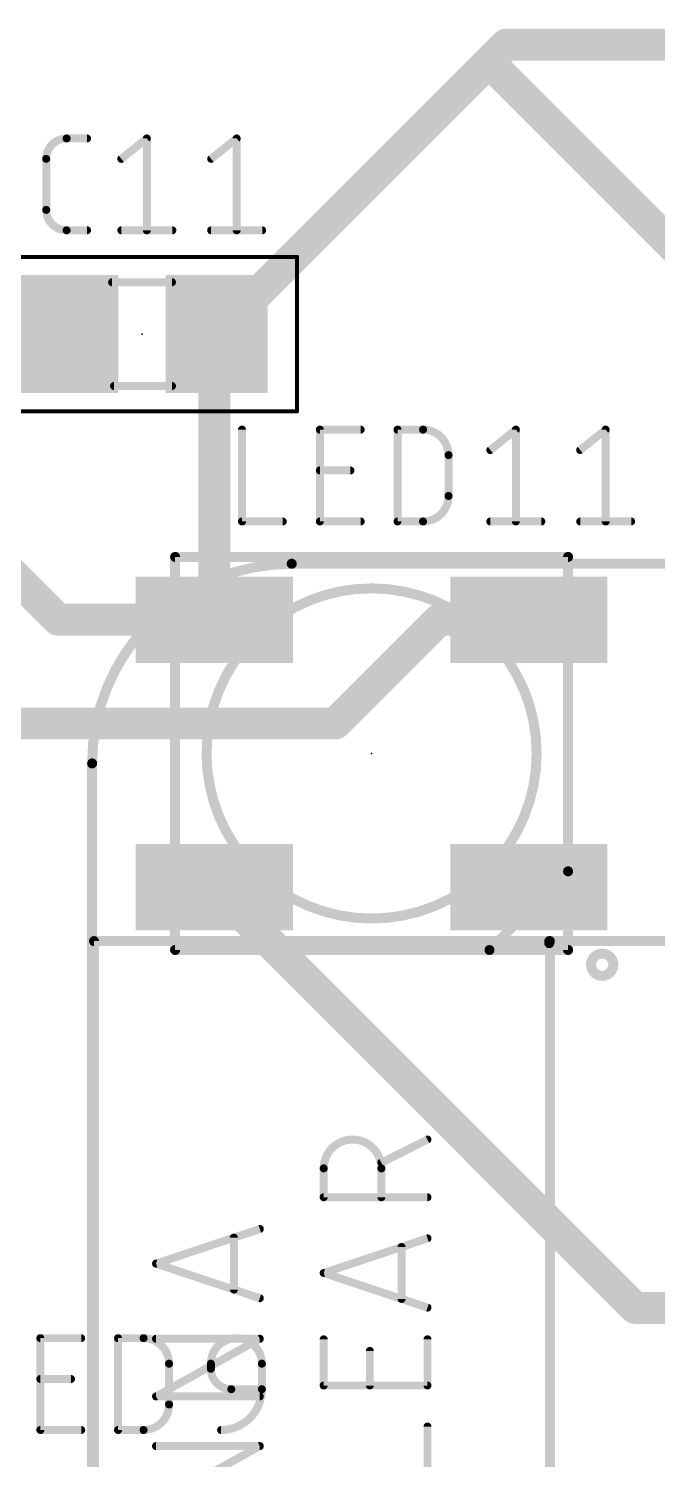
# Model space of a CAD drawing. Extents: x -64 to 81, y -144 to 13.
# Drawn here: x -17.32 to -9.32, y -86.32 to -68.12 of the extents above; entities that cross this region are included whole.
import ezdxf

# ---------------------------------------------------------------- set-up
doc = ezdxf.new("R2010")
doc.units = 0
for name, color, linetype in [('1', 12, 'CONTINUOUS'), ('21', 253, 'CONTINUOUS'), ('23', 53, 'CONTINUOUS'), ('25', 253, 'CONTINUOUS'), ('39', 12, 'CONTINUOUS'), ('51', 253, 'CONTINUOUS')]:
    doc.layers.add(name, color=color, linetype=linetype)

# ---------------------------------------------------------------- blocks, each defined once
blk = doc.blocks.new('RECT')
blk.add_solid([(-0.5, -0.5), (0.5, -0.5), (-0.5, 0.5), (0.5, 0.5)])

msp = doc.modelspace()

# ---------------------------------------------------------------- linework, layer by layer
at = {"layer": '1', "const_width": 0.4064}
for points in [[(-11.463, -68.547), (-11.242, -68.326)], [(-11.242, -68.326), (1.397, -68.326)], [(-14.925, -72.009), (-11.463, -68.547)], [(-8.382, -71.628), (-11.463, -68.547)], [(-14.954, -72.038), (-14.925, -72.009)], [(-14.954, -75.643), (-14.954, -72.038)], [(-19.685, -72.898), (-16.94, -75.643)], [(-16.94, -75.643), (-14.954, -75.643)], [(-12.097, -75.643), (-13.416, -76.962)], [(-12.097, -75.643), (-10.954, -75.643)], [(-13.416, -76.962), (-19.287, -76.962)], [(-14.954, -79.043), (-9.601, -84.396)], [(-5.148, -84.396), (-9.601, -84.396)]]:
    msp.add_lwpolyline(points, dxfattribs=at)
at = {"layer": '1', "const_width": 0.2032}
for points in [[(-11.242, -68.2244, 1), (-11.242, -68.4276)], [(-11.1702, -68.3978, 1), (-11.3138, -68.2542)], [(-11.3912, -68.4752, 1), (-11.5348, -68.6188)], [(-11.5348, -68.4752, 1), (-11.3912, -68.6188)], [(-11.3912, -68.6188, 1), (-11.5348, -68.4752)], [(-14.8524, -72.038, 1), (-15.0556, -72.038)], [(-15.0258, -71.9662, 1), (-14.8822, -72.1098)], [(-14.9968, -71.9372, 1), (-14.8532, -72.0808)], [(-14.8532, -72.0808, 1), (-14.9968, -71.9372)], [(-16.94, -75.5414, 1), (-16.94, -75.7446)], [(-17.0118, -75.7148, 1), (-16.8682, -75.5712)], [(-14.954, -75.7446, 1), (-14.954, -75.5414)], [(-12.097, -75.5414, 1), (-12.097, -75.7446)], [(-12.0252, -75.7148, 1), (-12.1688, -75.5712)], [(-10.954, -75.7446, 1), (-10.954, -75.5414)], [(-15.0556, -75.643, 1), (-14.8524, -75.643)], [(-13.4878, -76.8902, 1), (-13.3442, -77.0338)], [(-13.416, -77.0636, 1), (-13.416, -76.8604)], [(-14.8822, -78.9712, 1), (-15.0258, -79.1148)], [(-9.601, -84.2944, 1), (-9.601, -84.4976)], [(-9.6728, -84.4678, 1), (-9.5292, -84.3242)]]:
    msp.add_lwpolyline(points, format="xyb", dxfattribs=at)
at = {"layer": '21', "const_width": 0.127}
for points in [[(-15.454, -74.843), (-10.454, -74.843)], [(-15.454, -79.843), (-15.454, -74.843)], [(-10.454, -74.843), (-10.454, -78.843)], [(-13.97, -74.93), (17.78, -74.93)], [(-16.51, -97.79), (-16.51, -77.47)], [(-11.454, -79.843), (-10.454, -78.843)], [(-10.454, -78.843), (-10.454, -79.843)], [(-16.486, -79.73), (-10.686, -79.73)], [(-16.486, -95.73), (-16.486, -79.73)], [(-10.6934, -79.756), (-10.6934, -79.7306)], [(-10.6934, -79.7306), (7.62, -79.7306)], [(-10.686, -95.73), (-10.686, -79.73)], [(-11.454, -79.843), (-15.454, -79.843)], [(-10.454, -79.843), (-11.454, -79.843)]]:
    msp.add_lwpolyline(points, dxfattribs=at)
at = {"layer": '21'}
for points, const_width in [([(-15.4223, -74.843, 1), (-15.4858, -74.843)], 0.0635), ([(-15.454, -74.8113, 1), (-15.454, -74.8748)], 0.0635), ([(-10.4223, -74.843, 1), (-10.4858, -74.843)], 0.0635), ([(-10.454, -74.8748, 1), (-10.454, -74.8113)], 0.0635), ([(-13.97, -74.93, 0.4142), (-16.51, -77.47)], 0.127), ([(-13.97, -74.8983, 1), (-13.97, -74.9618)], 0.0635), ([(-13.97, -74.9618, 1), (-13.97, -74.8983)], 0.0635), ([(-12.954, -79.443, 1), (-12.954, -75.243, 1), (-12.954, -79.443)], 0.127), ([(-16.4783, -77.47, 1), (-16.5418, -77.47)], 0.0635), ([(-16.5418, -77.47, 1), (-16.4783, -77.47)], 0.0635), ([(-10.4223, -78.843, 1), (-10.4858, -78.843)], 0.0635), ([(-10.4315, -78.8655, 1), (-10.4765, -78.8205)], 0.0635), ([(-10.4858, -78.843, 1), (-10.4223, -78.843)], 0.0635), ([(-16.486, -79.6983, 1), (-16.486, -79.7618)], 0.0635), ([(-16.4543, -79.73, 1), (-16.5177, -79.73)], 0.0635), ([(-10.6616, -79.7306, 1), (-10.7252, -79.7306)], 0.0635), ([(-10.6934, -79.6989, 1), (-10.6934, -79.7624)], 0.0635), ([(-10.6542, -79.73, 1), (-10.7178, -79.73)], 0.0635), ([(-10.686, -79.7618, 1), (-10.686, -79.6983)], 0.0635), ([(-15.454, -79.8113, 1), (-15.454, -79.8748)], 0.0635), ([(-15.4858, -79.843, 1), (-15.4223, -79.843)], 0.0635), ([(-11.4765, -79.8205, 1), (-11.4315, -79.8655)], 0.0635), ([(-11.454, -79.8113, 1), (-11.454, -79.8748)], 0.0635), ([(-11.454, -79.8748, 1), (-11.454, -79.8113)], 0.0635), ([(-10.7252, -79.756, 1), (-10.6616, -79.756)], 0.0635), ([(-10.4858, -79.843, 1), (-10.4223, -79.843)], 0.0635), ([(-10.454, -79.8748, 1), (-10.454, -79.8113)], 0.0635), ([(-10.02, -80.1724, 1), (-10.02, -79.8896, 1), (-10.02, -80.1724)], 0.127)]:
    msp.add_lwpolyline(points, format="xyb", dxfattribs=dict(at, const_width=const_width))
at = {"layer": '23'}
for p in [(-15.875, -72.009), (-12.954, -77.343)]:
    msp.add_point(p, dxfattribs=at)
at = {"layer": '25'}
for points, const_width in [([(-16.8346, -69.5198, 0.4142), (-17.0942, -69.7794)], 0.1016), ([(-16.8346, -69.4944, 1), (-16.8346, -69.5452)], 0.0508), ([(-16.8346, -69.5452, 1), (-16.8346, -69.4944)], 0.0508), ([(-16.5749, -69.5452, 1), (-16.5749, -69.4944)], 0.0508), ([(-15.7884, -69.5198, 1), (-15.8392, -69.5198)], 0.0508), ([(-15.798, -69.5396, 1), (-15.8297, -69.5)], 0.0508), ([(-14.6454, -69.5198, 1), (-14.6962, -69.5198)], 0.0508), ([(-14.655, -69.5396, 1), (-14.6867, -69.5)], 0.0508), ([(-17.0688, -69.7794, 1), (-17.1196, -69.7794)], 0.0508), ([(-17.1196, -69.7794, 1), (-17.0688, -69.7794)], 0.0508), ([(-16.1542, -69.7596, 1), (-16.1225, -69.7993)], 0.0508), ([(-15.0113, -69.7596, 1), (-14.9795, -69.7993)], 0.0508), ([(-17.0942, -70.4286, 0.4142), (-16.8346, -70.6882)], 0.1016), ([(-17.0688, -70.4286, 1), (-17.1196, -70.4286)], 0.0508), ([(-17.1196, -70.4286, 1), (-17.0688, -70.4286)], 0.0508), ([(-16.8346, -70.6628, 1), (-16.8346, -70.7136)], 0.0508), ([(-16.8346, -70.7136, 1), (-16.8346, -70.6628)], 0.0508), ([(-16.5749, -70.7136, 1), (-16.5749, -70.6628)], 0.0508), ([(-16.1384, -70.6628, 1), (-16.1384, -70.7136)], 0.0508), ([(-15.8392, -70.6882, 1), (-15.7884, -70.6882)], 0.0508), ([(-15.4893, -70.7136, 1), (-15.4893, -70.6628)], 0.0508), ([(-14.9954, -70.6628, 1), (-14.9954, -70.7136)], 0.0508), ([(-14.6962, -70.6882, 1), (-14.6454, -70.6882)], 0.0508), ([(-14.3463, -70.7136, 1), (-14.3463, -70.6628)], 0.0508), ([(-14.5778, -73.2238, 1), (-14.6286, -73.2238)], 0.0508), ([(-13.5872, -73.2238, 1), (-13.638, -73.2238)], 0.0508), ([(-13.6126, -73.1984, 1), (-13.6126, -73.2492)], 0.0508), ([(-13.0933, -73.2492, 1), (-13.0933, -73.1984)], 0.0508), ([(-12.5989, -73.2238, 1), (-12.6497, -73.2238)], 0.0508), ([(-12.6243, -73.1984, 1), (-12.6243, -73.2492)], 0.0508), ([(-11.9752, -73.5484, 0.4142), (-12.2997, -73.2238)], 0.1016), ([(-12.2997, -73.1984, 1), (-12.2997, -73.2492)], 0.0508), ([(-12.2997, -73.2492, 1), (-12.2997, -73.1984)], 0.0508), ([(-11.0932, -73.2238, 1), (-11.144, -73.2238)], 0.0508), ([(-11.1027, -73.2436, 1), (-11.1345, -73.204)], 0.0508), ([(-9.9502, -73.2238, 1), (-10.001, -73.2238)], 0.0508), ([(-9.9597, -73.2436, 1), (-9.9915, -73.204)], 0.0508), ([(-11.9498, -73.5484, 1), (-12.0006, -73.5484)], 0.0508), ([(-12.0006, -73.5484, 1), (-11.9498, -73.5484)], 0.0508), ([(-11.459, -73.4636, 1), (-11.4273, -73.5033)], 0.0508), ([(-10.316, -73.4636, 1), (-10.2843, -73.5033)], 0.0508), ([(-13.6126, -73.7177, 1), (-13.6126, -73.7685)], 0.0508), ([(-13.2231, -73.7685, 1), (-13.2231, -73.7177)], 0.0508), ([(-12.2997, -74.3922, 0.4142), (-11.9752, -74.0676)], 0.1016), ([(-11.9498, -74.0676, 1), (-12.0006, -74.0676)], 0.0508), ([(-12.0006, -74.0676, 1), (-11.9498, -74.0676)], 0.0508), ([(-14.6032, -74.3668, 1), (-14.6032, -74.4176)], 0.0508), ([(-14.6286, -74.3922, 1), (-14.5778, -74.3922)], 0.0508), ([(-14.0839, -74.4176, 1), (-14.0839, -74.3668)], 0.0508), ([(-13.6126, -74.3668, 1), (-13.6126, -74.4176)], 0.0508), ([(-13.638, -74.3922, 1), (-13.5872, -74.3922)], 0.0508), ([(-13.0933, -74.4176, 1), (-13.0933, -74.3668)], 0.0508), ([(-12.6243, -74.3668, 1), (-12.6243, -74.4176)], 0.0508), ([(-12.6497, -74.3922, 1), (-12.5989, -74.3922)], 0.0508), ([(-12.2997, -74.3668, 1), (-12.2997, -74.4176)], 0.0508), ([(-12.2997, -74.4176, 1), (-12.2997, -74.3668)], 0.0508), ([(-11.4432, -74.3668, 1), (-11.4432, -74.4176)], 0.0508), ([(-11.144, -74.3922, 1), (-11.0932, -74.3922)], 0.0508), ([(-10.7941, -74.4176, 1), (-10.7941, -74.3668)], 0.0508), ([(-10.3002, -74.3668, 1), (-10.3002, -74.4176)], 0.0508), ([(-10.001, -74.3922, 1), (-9.9502, -74.3922)], 0.0508), ([(-9.6511, -74.4176, 1), (-9.6511, -74.3668)], 0.0508), ([(-12.8298, -82.6211, 1), (-13.5636, -82.6211)], 0.1016), ([(-12.2314, -82.2769, 1), (-12.2542, -82.2315)], 0.0508), ([(-13.5382, -82.6211, 1), (-13.589, -82.6211)], 0.0508), ([(-13.589, -82.6211, 1), (-13.5382, -82.6211)], 0.0508), ([(-12.8412, -82.525, 1), (-12.8185, -82.5705)], 0.0508), ([(-12.8044, -82.6211, 1), (-12.8552, -82.6211)], 0.0508), ([(-12.8552, -82.6211, 1), (-12.8044, -82.6211)], 0.0508), ([(-13.5636, -82.9626, 1), (-13.5636, -83.0134)], 0.0508), ([(-13.589, -82.988, 1), (-13.5382, -82.988)], 0.0508), ([(-12.8552, -82.988, 1), (-12.8044, -82.988)], 0.0508), ([(-12.2428, -83.0134, 1), (-12.2428, -82.9626)], 0.0508), ([(-14.3684, -83.416, 1), (-14.3844, -83.3678)], 0.0508), ([(-14.6812, -83.502, 1), (-14.732, -83.502)], 0.0508), ([(-12.2348, -83.5356, 1), (-12.2508, -83.4874)], 0.0508), ([(-12.5476, -83.6215, 1), (-12.5984, -83.6215)], 0.0508), ([(-15.6892, -83.8081, 1), (-15.7052, -83.8563)], 0.0508), ([(-15.7052, -83.8081, 1), (-15.6892, -83.8563)], 0.0508), ([(-13.5556, -83.9277, 1), (-13.5716, -83.9758)], 0.0508), ([(-13.5716, -83.9277, 1), (-13.5556, -83.9758)], 0.0508), ([(-14.732, -84.1624, 1), (-14.6812, -84.1624)], 0.0508), ([(-14.3844, -84.2966, 1), (-14.3684, -84.2484)], 0.0508), ([(-12.5984, -84.282, 1), (-12.5476, -84.282)], 0.0508), ([(-12.2508, -84.4161, 1), (-12.2348, -84.3679)], 0.0508), ([(-17.1432, -84.7808, 1), (-17.194, -84.7808)], 0.0508), ([(-17.1686, -84.7554, 1), (-17.1686, -84.8062)], 0.0508), ([(-16.6493, -84.8062, 1), (-16.6493, -84.7554)], 0.0508), ([(-16.1549, -84.7808, 1), (-16.2057, -84.7808)], 0.0508), ([(-16.1803, -84.7554, 1), (-16.1803, -84.8062)], 0.0508), ([(-15.5312, -85.1054, 0.4142), (-15.8557, -84.7808)], 0.1016), ([(-15.8557, -84.7554, 1), (-15.8557, -84.8062)], 0.0508), ([(-15.8557, -84.8062, 1), (-15.8557, -84.7554)], 0.0508), ([(-15.6972, -84.7627, 1), (-15.6972, -84.8135)], 0.0508), ([(-14.3501, -85.1054, 1), (-14.9992, -85.1054)], 0.1016), ([(-14.3641, -84.8103, 1), (-14.3887, -84.7659)], 0.0508), ([(-14.3764, -84.8135, 1), (-14.3764, -84.7627)], 0.0508), ([(-13.5382, -84.796, 1), (-13.589, -84.796)], 0.0508), ([(-12.2174, -84.796, 1), (-12.2682, -84.796)], 0.0508), ([(-12.9512, -84.9428, 1), (-13.002, -84.9428)], 0.0508), ([(-15.5058, -85.1054, 1), (-15.5565, -85.1054)], 0.0508), ([(-15.5565, -85.1054, 1), (-15.5058, -85.1054)], 0.0508), ([(-14.9738, -85.1054, 1), (-15.0246, -85.1054)], 0.0508), ([(-15.0246, -85.1054, 1), (-14.9738, -85.1054)], 0.0508), ([(-14.9992, -85.1703, 0.4142), (-14.7395, -85.4299)], 0.1016), ([(-14.9738, -85.1703, 1), (-15.0246, -85.1703)], 0.0508), ([(-15.0246, -85.1703, 1), (-14.9738, -85.1703)], 0.0508), ([(-14.3247, -85.1054, 1), (-14.3755, -85.1054)], 0.0508), ([(-14.3755, -85.1054, 1), (-14.3247, -85.1054)], 0.0508), ([(-17.1686, -85.2747, 1), (-17.1686, -85.3255)], 0.0508), ([(-16.7791, -85.3255, 1), (-16.7791, -85.2747)], 0.0508), ([(-13.5636, -85.3576, 1), (-13.5636, -85.4084)], 0.0508), ([(-13.589, -85.383, 1), (-13.5382, -85.383)], 0.0508), ([(-13.002, -85.383, 1), (-12.9512, -85.383)], 0.0508), ([(-12.2682, -85.383, 1), (-12.2174, -85.383)], 0.0508), ([(-12.2428, -85.4084, 1), (-12.2428, -85.3576)], 0.0508), ([(-15.6972, -85.4965, 1), (-15.6972, -85.5473)], 0.0508), ([(-15.7095, -85.4997, 1), (-15.6849, -85.5441)], 0.0508), ([(-14.8693, -85.9492, 0.4142), (-14.3501, -85.4299)], 0.1016), ([(-14.7395, -85.4045, 1), (-14.7395, -85.4553)], 0.0508), ([(-14.7395, -85.4553, 1), (-14.7395, -85.4045)], 0.0508), ([(-14.3764, -85.5473, 1), (-14.3764, -85.4965)], 0.0508), ([(-14.3247, -85.4299, 1), (-14.3755, -85.4299)], 0.0508), ([(-14.3755, -85.4299, 1), (-14.3247, -85.4299)], 0.0508), ([(-14.3501, -85.4553, 1), (-14.3501, -85.4045)], 0.0508), ([(-15.8557, -85.9492, 0.4142), (-15.5312, -85.6246)], 0.1016), ([(-15.5058, -85.6246, 1), (-15.5565, -85.6246)], 0.0508), ([(-15.5565, -85.6246, 1), (-15.5058, -85.6246)], 0.0508), ([(-17.1686, -85.9238, 1), (-17.1686, -85.9746)], 0.0508), ([(-16.6493, -85.9746, 1), (-16.6493, -85.9238)], 0.0508), ([(-16.1803, -85.9238, 1), (-16.1803, -85.9746)], 0.0508), ([(-15.8557, -85.9238, 1), (-15.8557, -85.9746)], 0.0508), ([(-15.8557, -85.9746, 1), (-15.8557, -85.9238)], 0.0508), ([(-14.8693, -85.9238, 1), (-14.8693, -85.9746)], 0.0508), ([(-12.2174, -85.9055, 1), (-12.2682, -85.9055)], 0.0508), ([(-17.194, -85.9492, 1), (-17.1432, -85.9492)], 0.0508), ([(-16.2057, -85.9492, 1), (-16.1549, -85.9492)], 0.0508), ([(-15.6972, -86.1282, 1), (-15.6972, -86.179)], 0.0508), ([(-14.3641, -86.1758, 1), (-14.3887, -86.1314)], 0.0508), ([(-14.3764, -86.179, 1), (-14.3764, -86.1282)], 0.0508)]:
    msp.add_lwpolyline(points, format="xyb", dxfattribs=dict(at, const_width=const_width))
at = {"layer": '25', "const_width": 0.1016}
for points in [[(-16.8346, -69.5198), (-16.5749, -69.5198)], [(-16.1384, -69.7794), (-15.8138, -69.5198)], [(-15.8138, -69.5198), (-15.8138, -70.6882)], [(-14.9954, -69.7794), (-14.6708, -69.5198)], [(-14.6708, -69.5198), (-14.6708, -70.6882)], [(-17.0942, -70.4286), (-17.0942, -69.7794)], [(-16.5749, -70.6882), (-16.8346, -70.6882)], [(-16.1384, -70.6882), (-15.4893, -70.6882)], [(-14.9954, -70.6882), (-14.3463, -70.6882)], [(-14.6032, -73.2238), (-14.6032, -74.3922)], [(-13.6126, -74.3922), (-13.6126, -73.2238)], [(-13.6126, -73.2238), (-13.0933, -73.2238)], [(-12.6243, -74.3922), (-12.6243, -73.2238)], [(-12.6243, -73.2238), (-12.2997, -73.2238)], [(-11.4432, -73.4834), (-11.1186, -73.2238)], [(-11.1186, -73.2238), (-11.1186, -74.3922)], [(-10.3002, -73.4834), (-9.9756, -73.2238)], [(-9.9756, -73.2238), (-9.9756, -74.3922)], [(-11.9752, -73.5484), (-11.9752, -74.0676)], [(-13.6126, -73.7431), (-13.2231, -73.7431)], [(-14.6032, -74.3922), (-14.0839, -74.3922)], [(-13.0933, -74.3922), (-13.6126, -74.3922)], [(-12.2997, -74.3922), (-12.6243, -74.3922)], [(-11.4432, -74.3922), (-10.7941, -74.3922)], [(-10.3002, -74.3922), (-9.6511, -74.3922)], [(-12.2428, -82.2542), (-12.8298, -82.5477)], [(-13.5636, -82.988), (-13.5636, -82.6211)], [(-12.8298, -82.6211), (-12.8298, -82.988)], [(-12.2428, -82.988), (-13.5636, -82.988)], [(-15.6972, -83.8322), (-14.3764, -83.3919)], [(-14.7066, -83.502), (-14.7066, -84.1624)], [(-13.5636, -83.9518), (-12.2428, -83.5115)], [(-12.573, -83.6215), (-12.573, -84.282)], [(-14.3764, -84.2725), (-15.6972, -83.8322)], [(-12.2428, -84.392), (-13.5636, -83.9518)], [(-17.1686, -85.9492), (-17.1686, -84.7808)], [(-17.1686, -84.7808), (-16.6493, -84.7808)], [(-16.1803, -85.9492), (-16.1803, -84.7808)], [(-16.1803, -84.7808), (-15.8557, -84.7808)], [(-15.6972, -85.5219), (-14.3764, -84.7881)], [(-14.3764, -84.7881), (-15.6972, -84.7881)], [(-13.5636, -85.383), (-13.5636, -84.796)], [(-12.2428, -84.796), (-12.2428, -85.383)], [(-12.9766, -85.383), (-12.9766, -84.9428)], [(-15.5312, -85.1054), (-15.5312, -85.6246)], [(-14.9992, -85.1703), (-14.9992, -85.1054)], [(-14.3501, -85.1054), (-14.3501, -85.4299)], [(-17.1686, -85.3001), (-16.7791, -85.3001)], [(-12.2428, -85.383), (-13.5636, -85.383)], [(-14.3764, -85.5219), (-15.6972, -85.5219)], [(-14.3501, -85.4299), (-14.7395, -85.4299)], [(-16.6493, -85.9492), (-17.1686, -85.9492)], [(-15.8557, -85.9492), (-16.1803, -85.9492)], [(-12.2428, -86.4925), (-12.2428, -85.9055)], [(-15.6972, -86.8874), (-14.3764, -86.1536)], [(-14.3764, -86.1536), (-15.6972, -86.1536)]]:
    msp.add_lwpolyline(points, dxfattribs=at)
at = {"layer": '39', "const_width": 0.0508}
for points in [[(-17.848, -71.026), (-13.902, -71.026)], [(-13.902, -71.026), (-13.902, -72.992)], [(-13.902, -72.992), (-17.848, -72.992)]]:
    msp.add_lwpolyline(points, dxfattribs=at)
at = {"layer": '39', "const_width": 0.0254}
for points in [[(-13.8893, -71.026, 1), (-13.9147, -71.026)], [(-13.902, -71.0387, 1), (-13.902, -71.0133)], [(-13.9147, -72.992, 1), (-13.8893, -72.992)], [(-13.902, -73.0047, 1), (-13.902, -72.9793)]]:
    msp.add_lwpolyline(points, format="xyb", dxfattribs=at)
at = {"layer": '51', "const_width": 0.1016}
for points in [[(-16.256, -71.349), (-15.494, -71.349)], [(-16.231, -72.669), (-15.494, -72.669)]]:
    msp.add_lwpolyline(points, dxfattribs=at)
at = {"layer": '51', "const_width": 0.0508}
for points in [[(-16.256, -71.3236, 1), (-16.256, -71.3744)], [(-15.494, -71.3744, 1), (-15.494, -71.3236)], [(-16.231, -72.6436, 1), (-16.231, -72.6944)], [(-15.494, -72.6944, 1), (-15.494, -72.6436)]]:
    msp.add_lwpolyline(points, format="xyb", dxfattribs=at)

# ---------------------------------------------------------------- block references
at = {"layer": '1'}
for p, xscale, yscale in [((-16.825, -72.009), 1.3, 1.5), ((-14.925, -72.009), 1.3, 1.5), ((-14.954, -75.643), 2, 1.1), ((-10.954, -75.643), 2, 1.1), ((-14.954, -79.043), 2, 1.1), ((-10.954, -79.043), 2, 1.1)]:
    msp.add_blockref('RECT', p, dxfattribs=dict(at, xscale=xscale, yscale=yscale))
at = {"layer": '51', "xscale": 0.7501, "yscale": 1.4501}
for p in [(-16.5922, -72.0079), (-15.1444, -72.0079)]:
    msp.add_blockref('RECT', p, dxfattribs=at)

doc.saveas('drawing.dxf')
